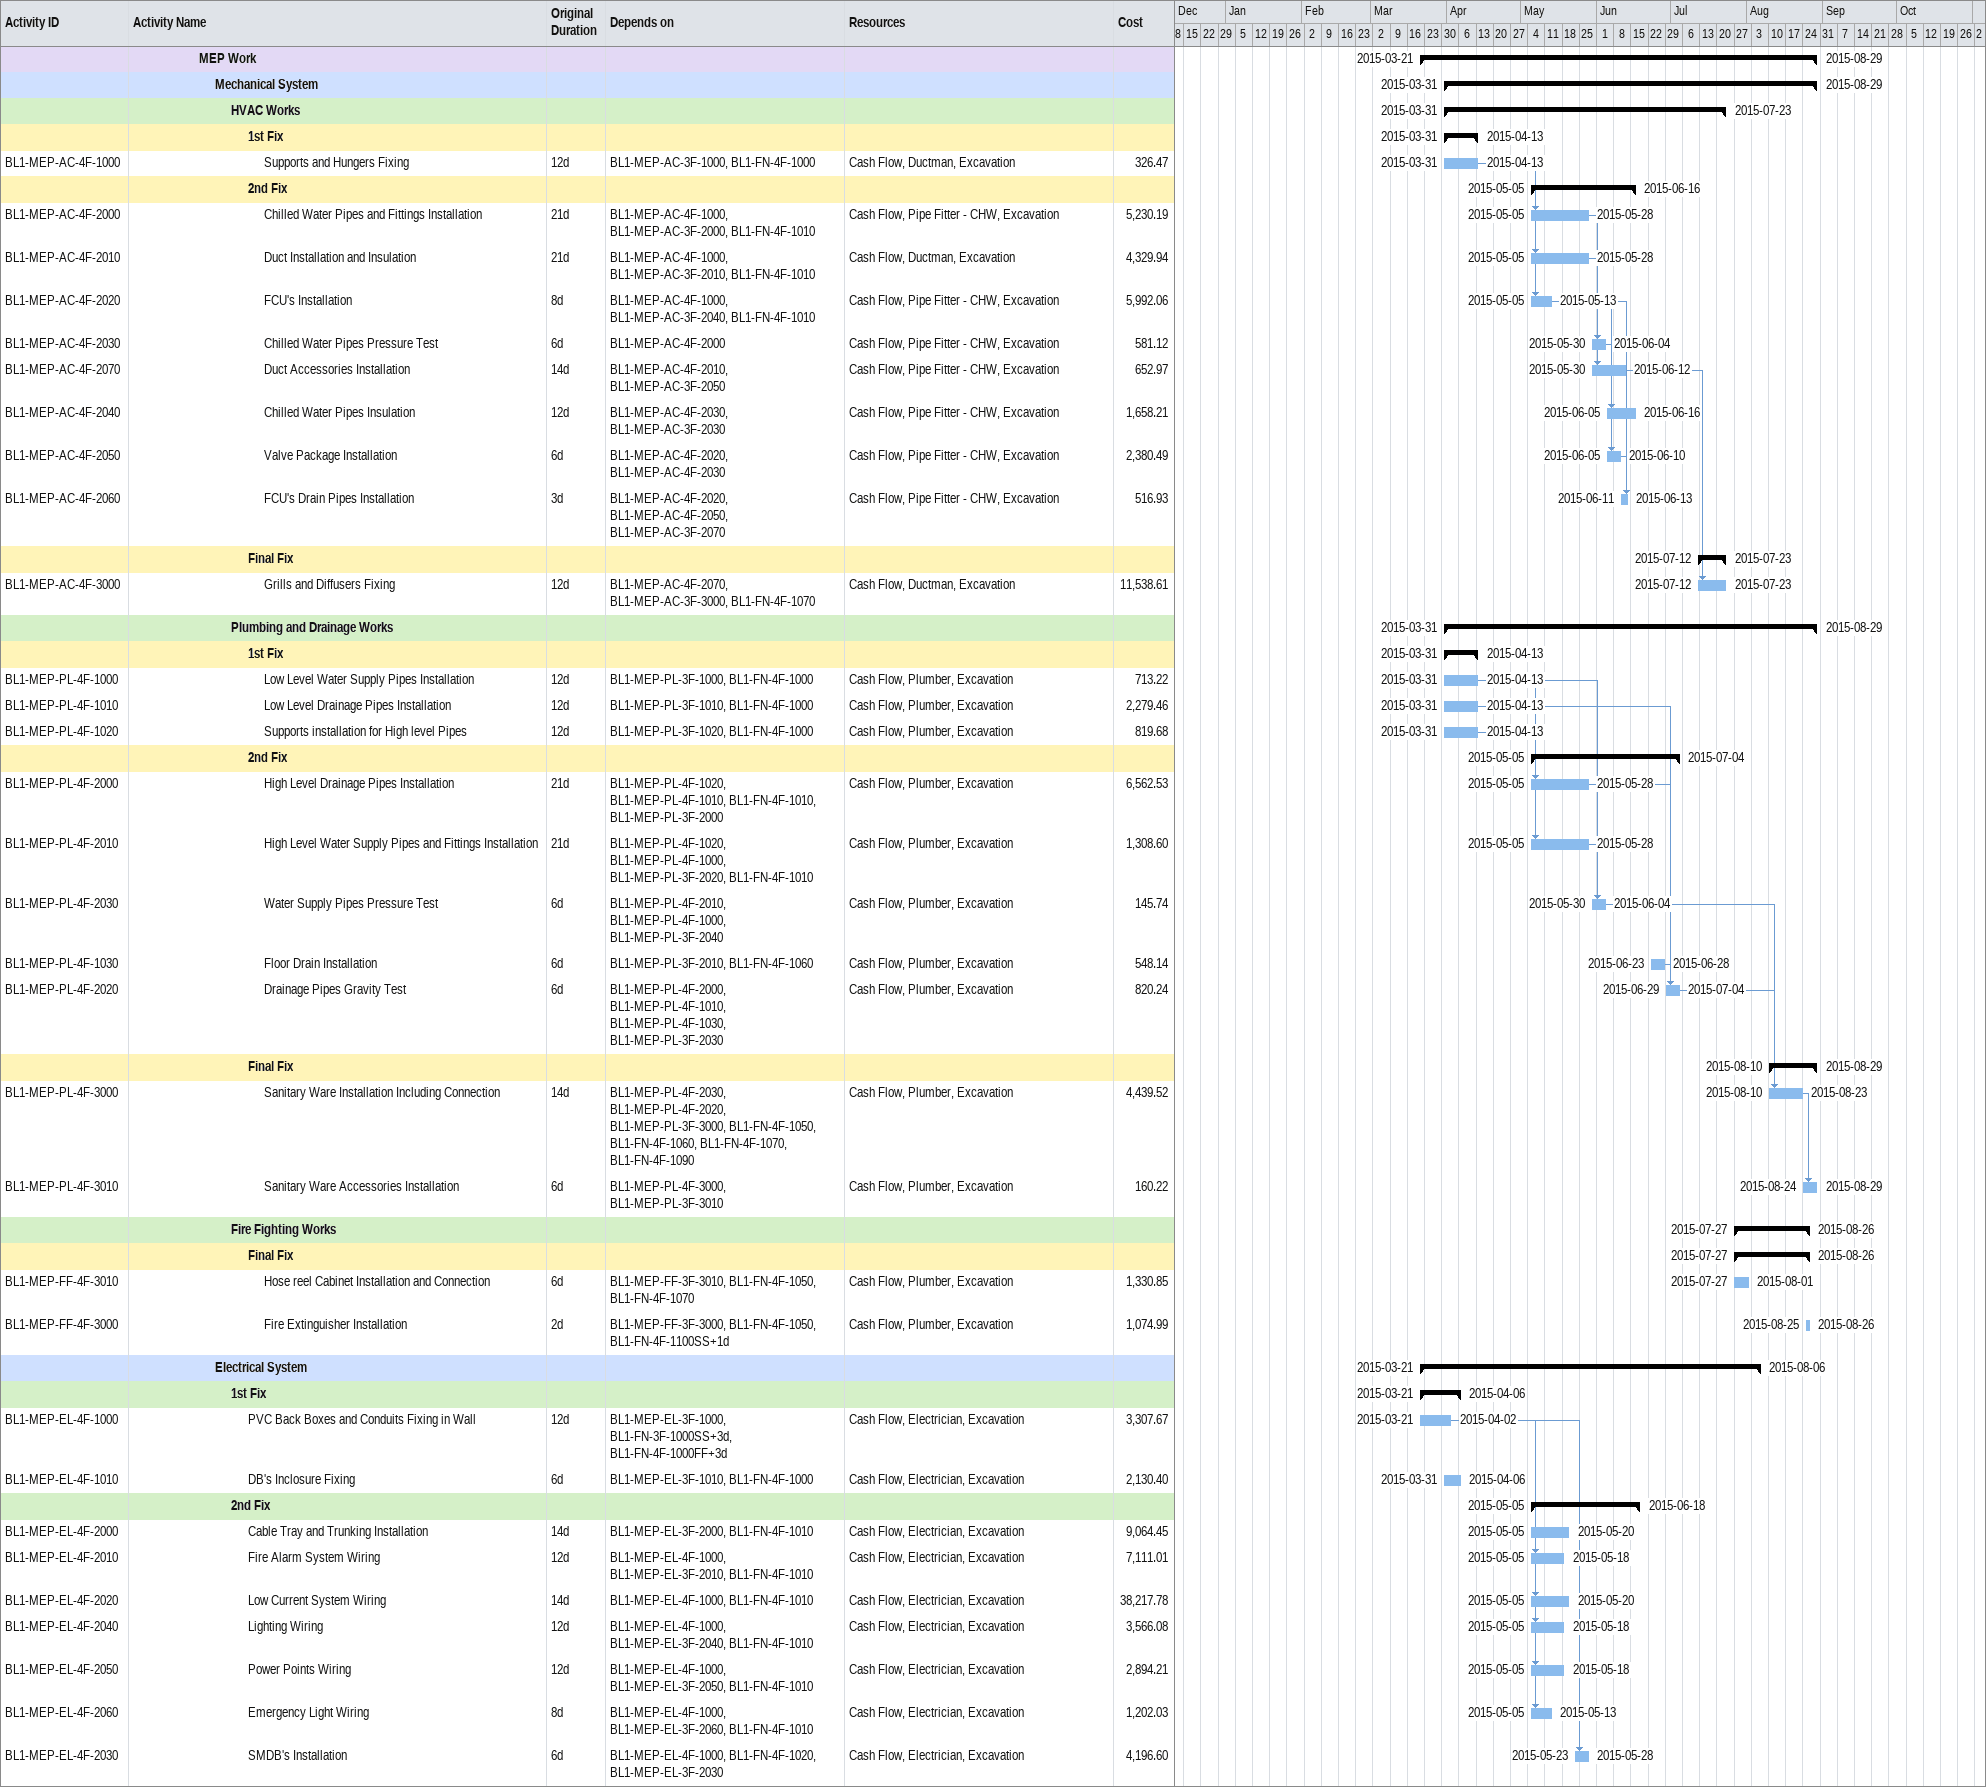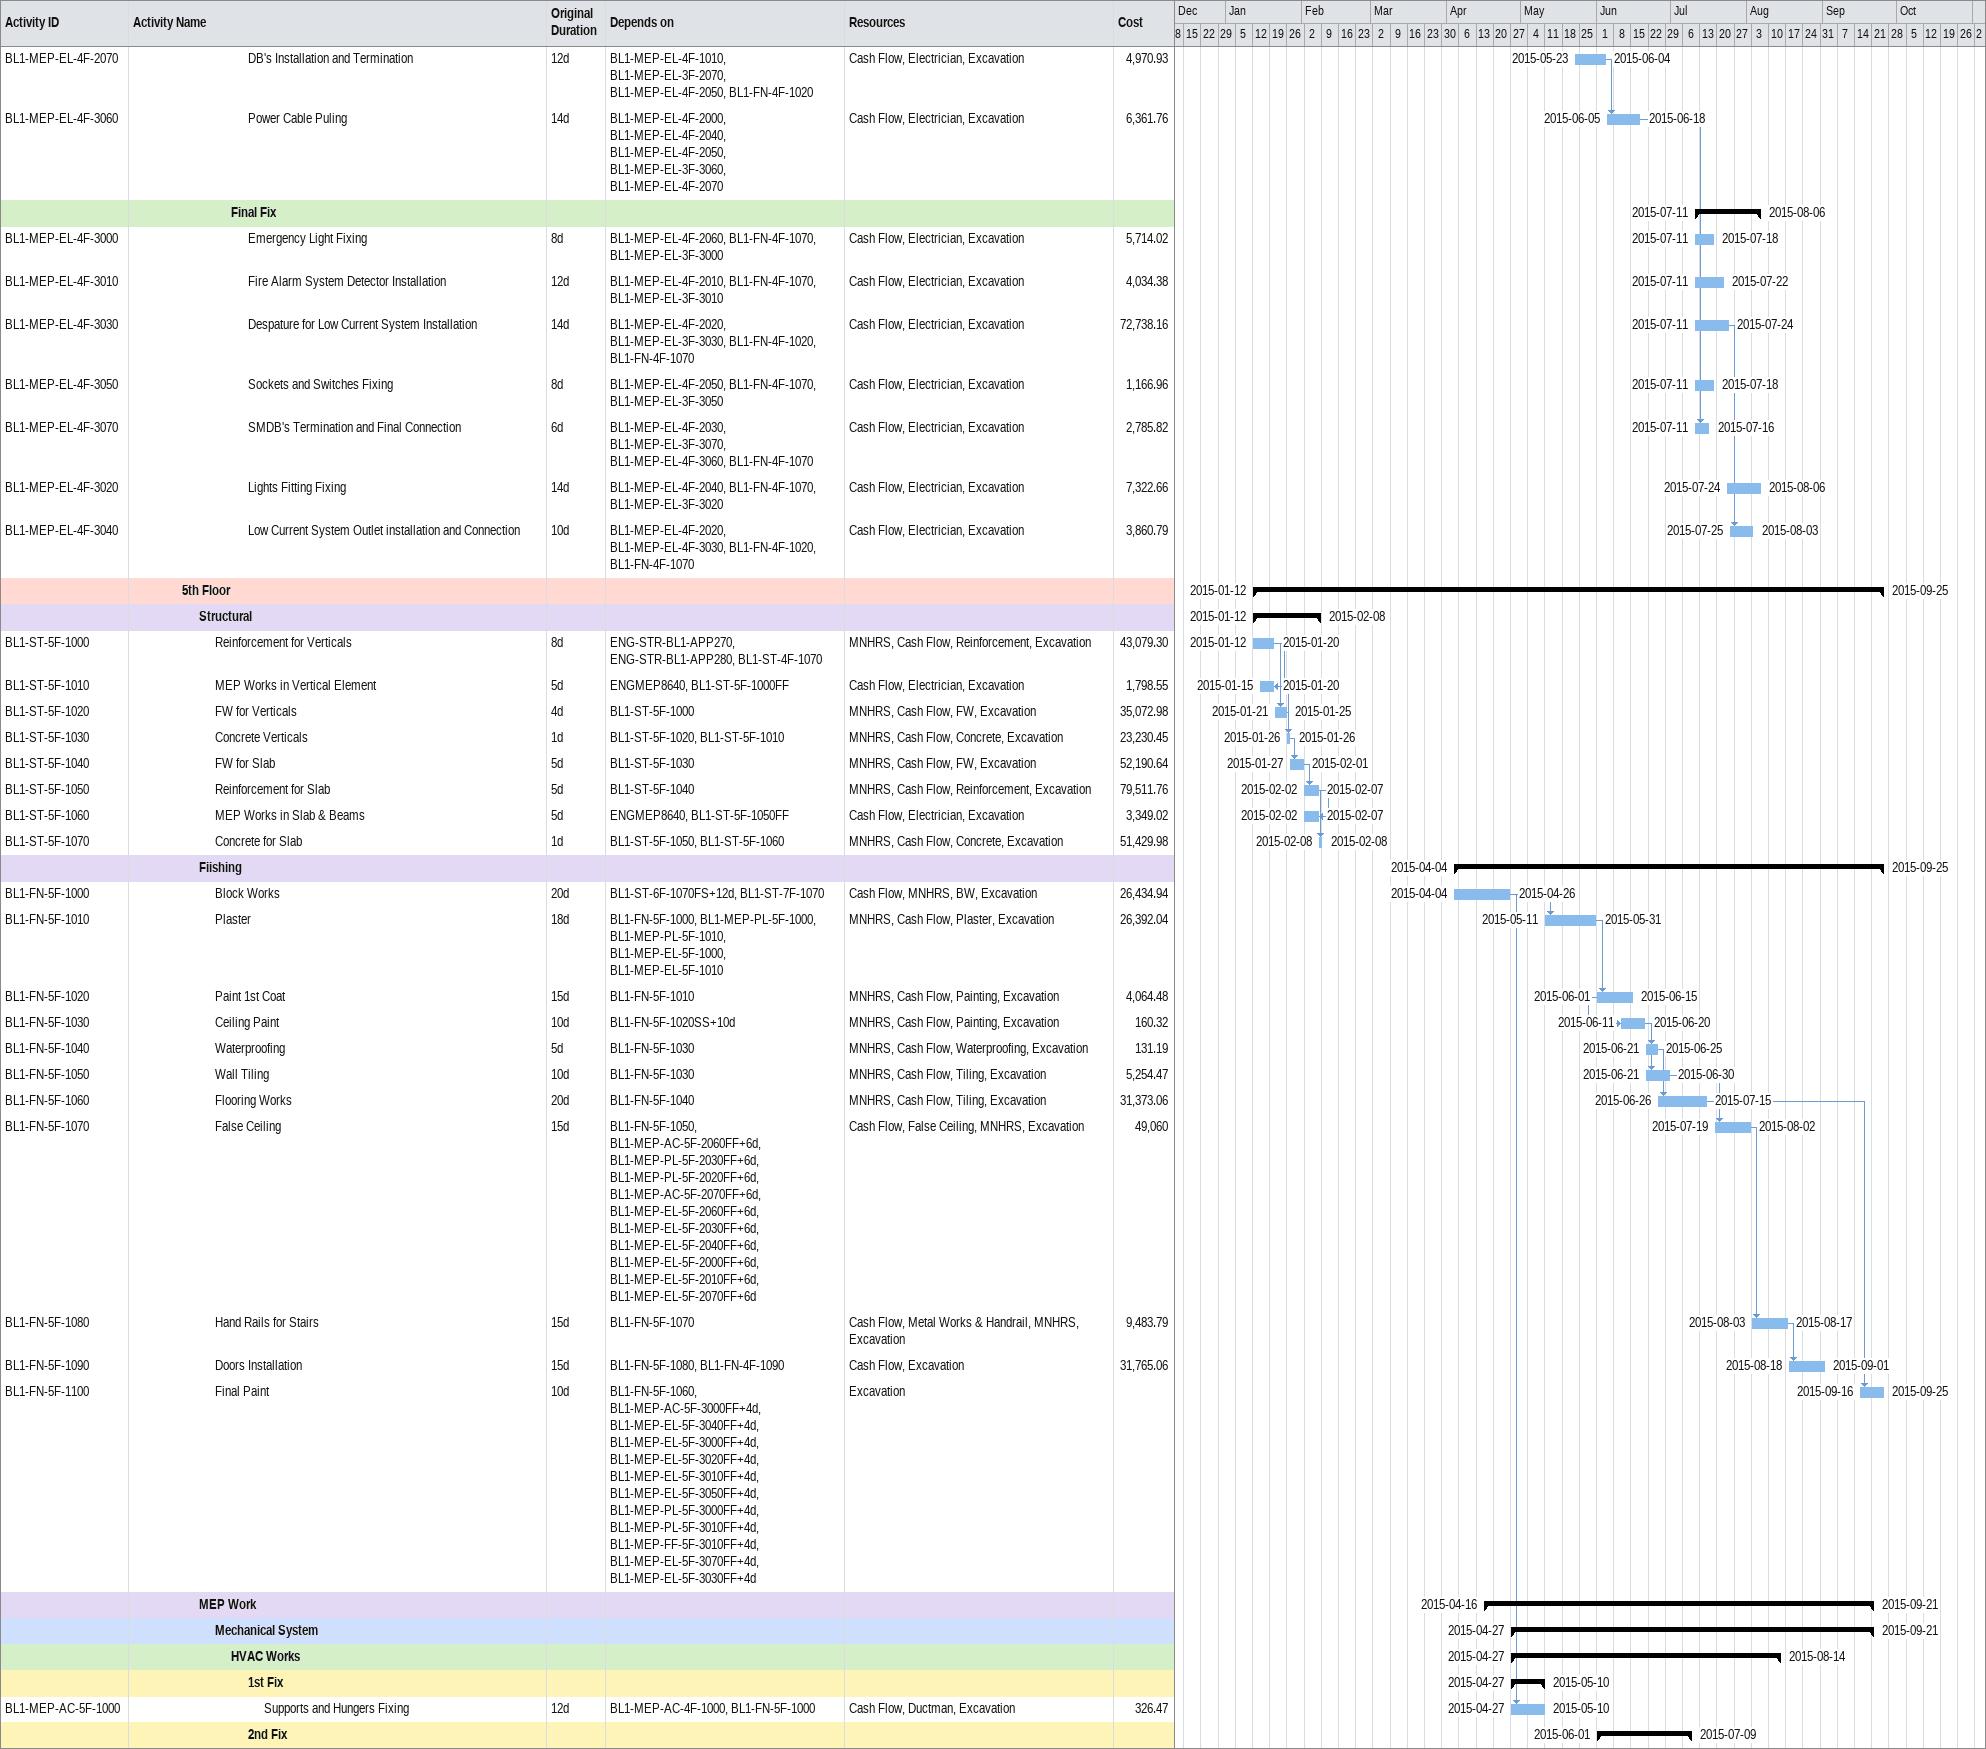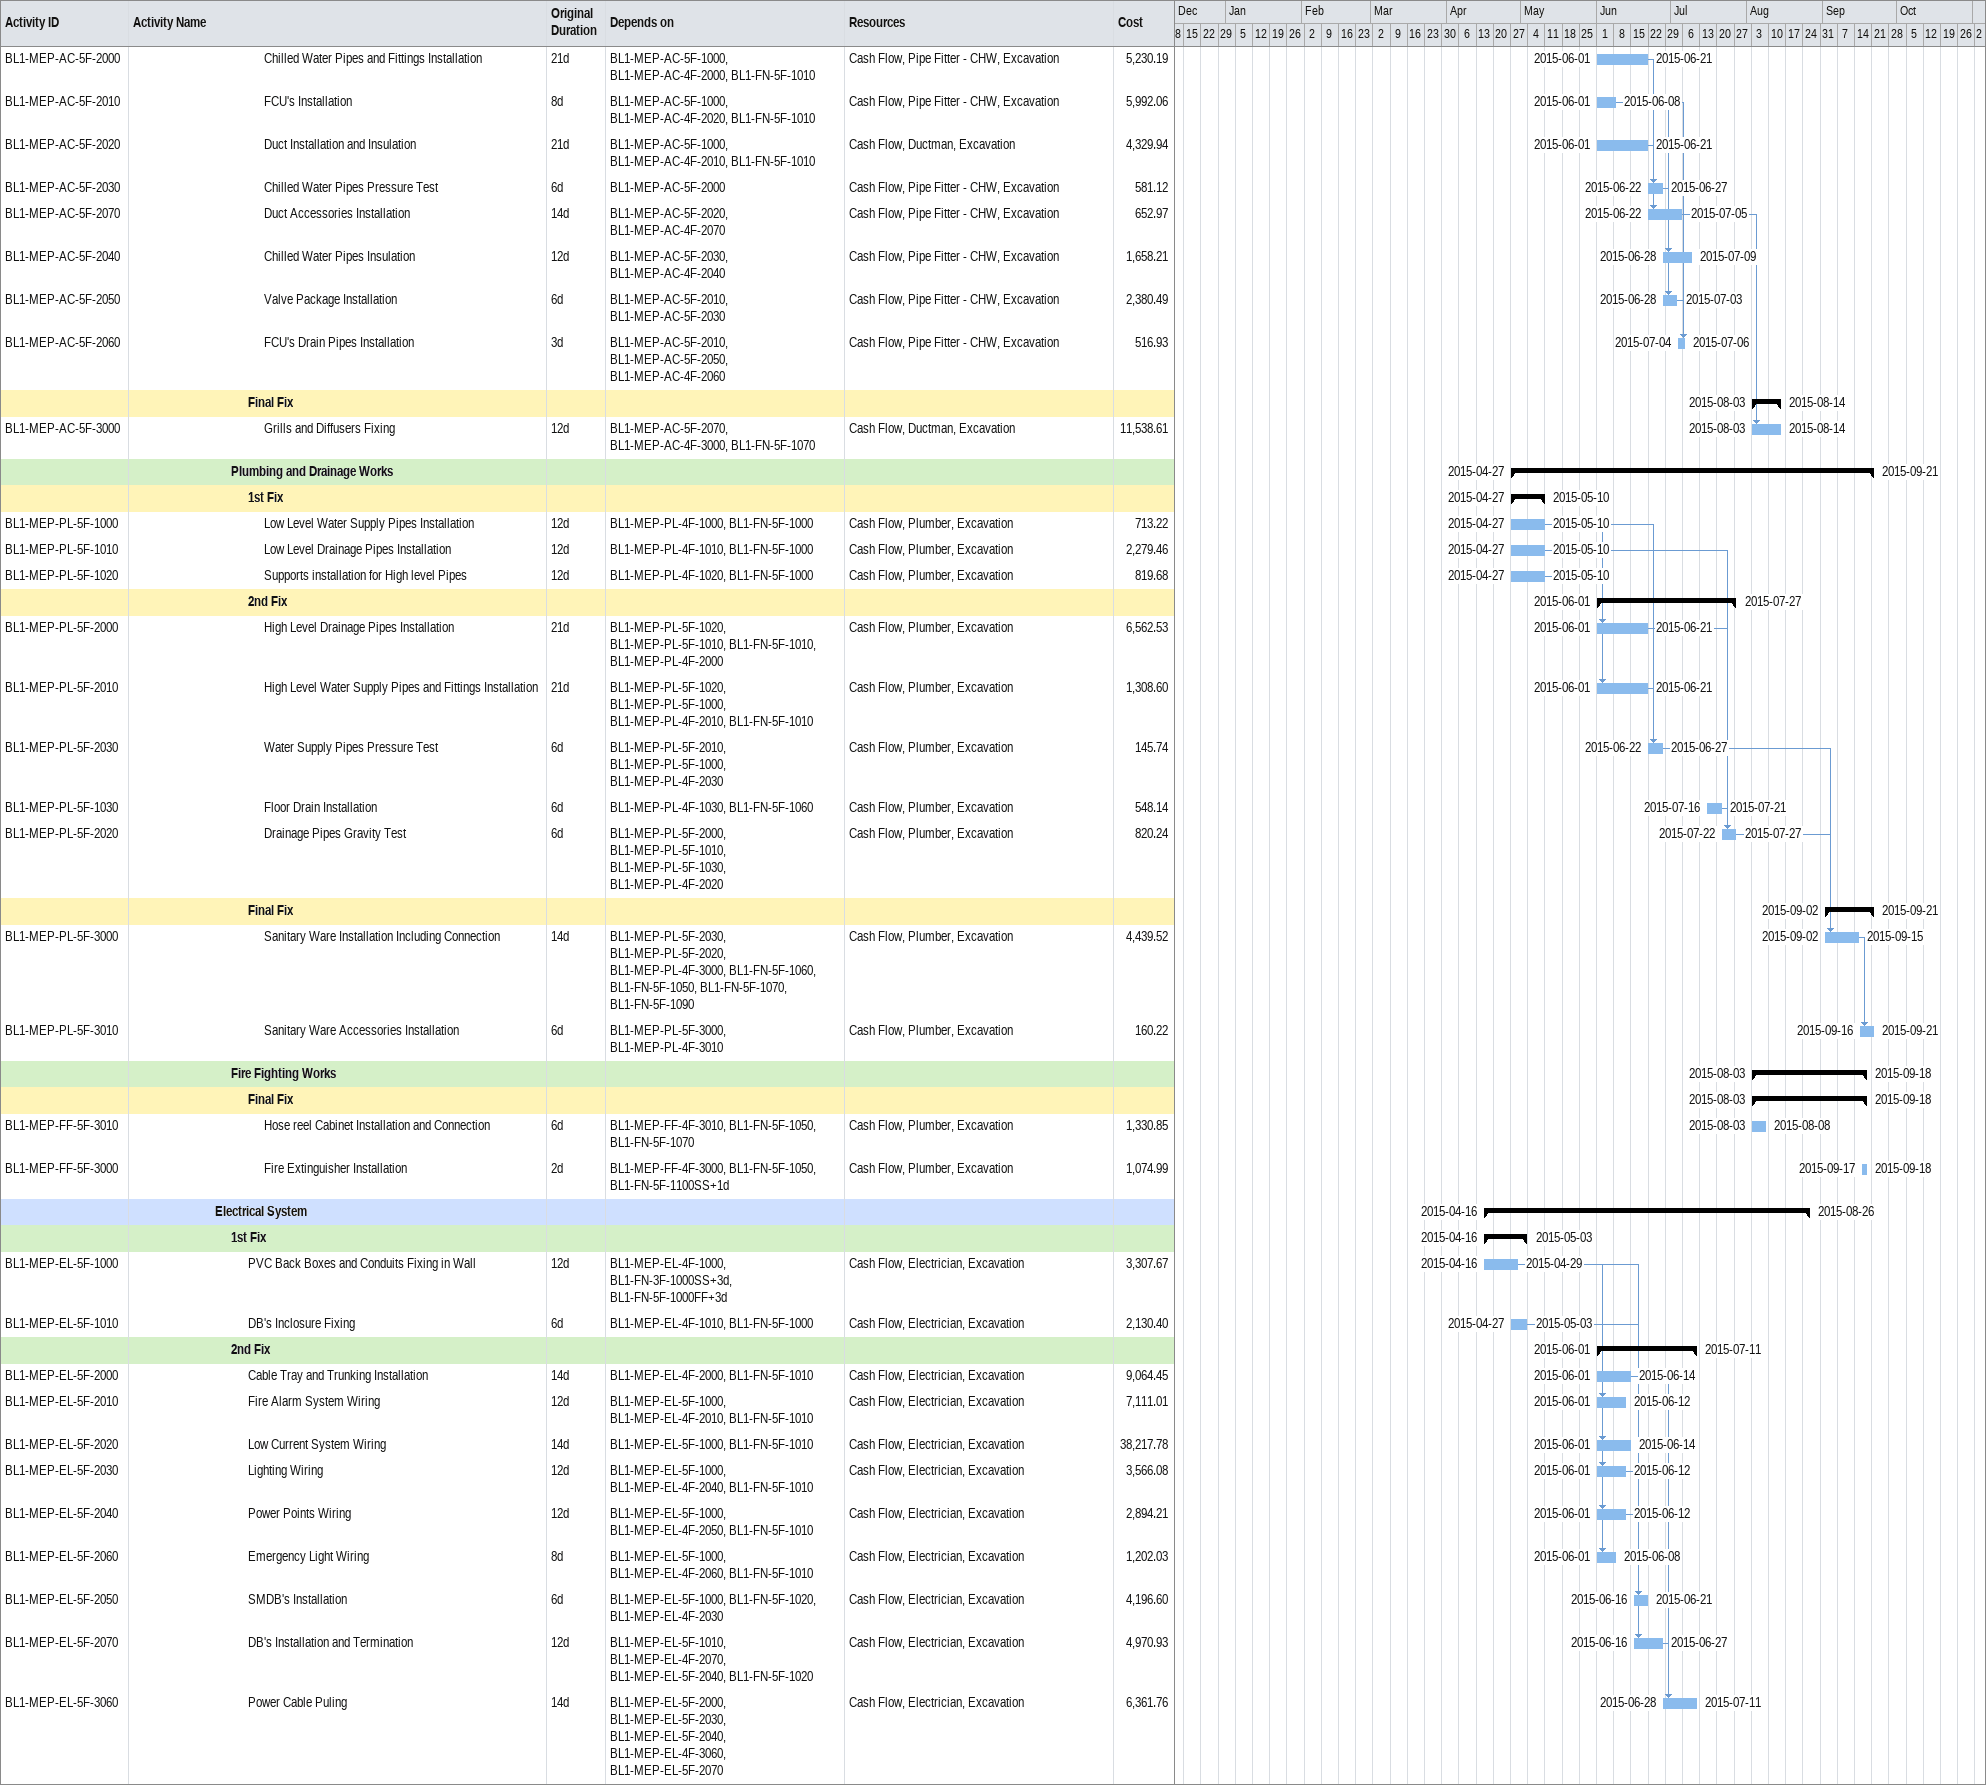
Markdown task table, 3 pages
| ID | Level | Task | Original duration | Start | Finish | Predecessors | Resources | Cost |
|---|---|---|---|---|---|---|---|---|
|  | 5 | **MEP Work** |  | 2015-03-21 | 2015-08-29 |  |  |  |
|  | 6 | **Mechanical System** |  | 2015-03-31 | 2015-08-29 |  |  |  |
|  | 7 | **HVAC Works** |  | 2015-03-31 | 2015-07-23 |  |  |  |
|  | 8 | **1st Fix** |  | 2015-03-31 | 2015-04-13 |  |  |  |
| BL1-MEP-AC-4F-1000 | 9 | Supports and Hungers Fixing | 12d | 2015-03-31 | 2015-04-13 | BL1-MEP-AC-3F-1000, BL1-FN-4F-1000 | Cash Flow, Ductman, Excavation | 326.47 |
|  | 8 | **2nd Fix** |  | 2015-05-05 | 2015-06-16 |  |  |  |
| BL1-MEP-AC-4F-2000 | 9 | Chilled Water Pipes and Fittings Installation | 21d | 2015-05-05 | 2015-05-28 | BL1-MEP-AC-4F-1000, BL1-MEP-AC-3F-2000, BL1-FN-4F-1010 | Cash Flow, Pipe Fitter - CHW, Excavation | 5230.19 |
| BL1-MEP-AC-4F-2010 | 9 | Duct Installation and Insulation | 21d | 2015-05-05 | 2015-05-28 | BL1-MEP-AC-4F-1000, BL1-MEP-AC-3F-2010, BL1-FN-4F-1010 | Cash Flow, Ductman, Excavation | 4329.94 |
| BL1-MEP-AC-4F-2020 | 9 | FCU's Installation | 8d | 2015-05-05 | 2015-05-13 | BL1-MEP-AC-4F-1000, BL1-MEP-AC-3F-2040, BL1-FN-4F-1010 | Cash Flow, Pipe Fitter - CHW, Excavation | 5992.06 |
| BL1-MEP-AC-4F-2030 | 9 | Chilled Water Pipes Pressure Test | 6d | 2015-05-30 | 2015-06-04 | BL1-MEP-AC-4F-2000 | Cash Flow, Pipe Fitter - CHW, Excavation | 581.12 |
| BL1-MEP-AC-4F-2070 | 9 | Duct Accessories Installation | 14d | 2015-05-30 | 2015-06-12 | BL1-MEP-AC-4F-2010, BL1-MEP-AC-3F-2050 | Cash Flow, Pipe Fitter - CHW, Excavation | 652.97 |
| BL1-MEP-AC-4F-2040 | 9 | Chilled Water Pipes Insulation | 12d | 2015-06-05 | 2015-06-16 | BL1-MEP-AC-4F-2030, BL1-MEP-AC-3F-2030 | Cash Flow, Pipe Fitter - CHW, Excavation | 1658.21 |
| BL1-MEP-AC-4F-2050 | 9 | Valve Package Installation | 6d | 2015-06-05 | 2015-06-10 | BL1-MEP-AC-4F-2020, BL1-MEP-AC-4F-2030 | Cash Flow, Pipe Fitter - CHW, Excavation | 2380.49 |
| BL1-MEP-AC-4F-2060 | 9 | FCU's Drain Pipes Installation | 3d | 2015-06-11 | 2015-06-13 | BL1-MEP-AC-4F-2020, BL1-MEP-AC-4F-2050, BL1-MEP-AC-3F-2070 | Cash Flow, Pipe Fitter - CHW, Excavation | 516.93 |
|  | 8 | **Final Fix** |  | 2015-07-12 | 2015-07-23 |  |  |  |
| BL1-MEP-AC-4F-3000 | 9 | Grills and Diffusers Fixing | 12d | 2015-07-12 | 2015-07-23 | BL1-MEP-AC-4F-2070, BL1-MEP-AC-3F-3000, BL1-FN-4F-1070 | Cash Flow, Ductman, Excavation | 11538.61 |
|  | 7 | **Plumbing and Drainage Works** |  | 2015-03-31 | 2015-08-29 |  |  |  |
|  | 8 | **1st Fix** |  | 2015-03-31 | 2015-04-13 |  |  |  |
| BL1-MEP-PL-4F-1000 | 9 | Low Level Water Supply Pipes Installation | 12d | 2015-03-31 | 2015-04-13 | BL1-MEP-PL-3F-1000, BL1-FN-4F-1000 | Cash Flow, Plumber, Excavation | 713.22 |
| BL1-MEP-PL-4F-1010 | 9 | Low Level Drainage Pipes Installation | 12d | 2015-03-31 | 2015-04-13 | BL1-MEP-PL-3F-1010, BL1-FN-4F-1000 | Cash Flow, Plumber, Excavation | 2279.46 |
| BL1-MEP-PL-4F-1020 | 9 | Supports installation for High level Pipes | 12d | 2015-03-31 | 2015-04-13 | BL1-MEP-PL-3F-1020, BL1-FN-4F-1000 | Cash Flow, Plumber, Excavation | 819.68 |
|  | 8 | **2nd Fix** |  | 2015-05-05 | 2015-07-04 |  |  |  |
| BL1-MEP-PL-4F-2000 | 9 | High Level Drainage Pipes Installation | 21d | 2015-05-05 | 2015-05-28 | BL1-MEP-PL-4F-1020, BL1-MEP-PL-4F-1010, BL1-FN-4F-1010, BL1-MEP-PL-3F-2000 | Cash Flow, Plumber, Excavation | 6562.53 |
| BL1-MEP-PL-4F-2010 | 9 | High Level Water Supply Pipes and Fittings Installation | 21d | 2015-05-05 | 2015-05-28 | BL1-MEP-PL-4F-1020, BL1-MEP-PL-4F-1000, BL1-MEP-PL-3F-2020, BL1-FN-4F-1010 | Cash Flow, Plumber, Excavation | 1308.60 |
| BL1-MEP-PL-4F-2030 | 9 | Water Supply Pipes Pressure Test | 6d | 2015-05-30 | 2015-06-04 | BL1-MEP-PL-4F-2010, BL1-MEP-PL-4F-1000, BL1-MEP-PL-3F-2040 | Cash Flow, Plumber, Excavation | 145.74 |
| BL1-MEP-PL-4F-1030 | 9 | Floor Drain Installation | 6d | 2015-06-23 | 2015-06-28 | BL1-MEP-PL-3F-2010, BL1-FN-4F-1060 | Cash Flow, Plumber, Excavation | 548.14 |
| BL1-MEP-PL-4F-2020 | 9 | Drainage Pipes Gravity Test | 6d | 2015-06-29 | 2015-07-04 | BL1-MEP-PL-4F-2000, BL1-MEP-PL-4F-1010, BL1-MEP-PL-4F-1030, BL1-MEP-PL-3F-2030 | Cash Flow, Plumber, Excavation | 820.24 |
|  | 8 | **Final Fix** |  | 2015-08-10 | 2015-08-29 |  |  |  |
| BL1-MEP-PL-4F-3000 | 9 | Sanitary Ware Installation Including Connection | 14d | 2015-08-10 | 2015-08-23 | BL1-MEP-PL-4F-2030, BL1-MEP-PL-4F-2020, BL1-MEP-PL-3F-3000, BL1-FN-4F-1050, BL1-FN-4F-1060, BL1-FN-4F-1070, BL1-FN-4F-1090 | Cash Flow, Plumber, Excavation | 4439.52 |
| BL1-MEP-PL-4F-3010 | 9 | Sanitary Ware Accessories Installation | 6d | 2015-08-24 | 2015-08-29 | BL1-MEP-PL-4F-3000, BL1-MEP-PL-3F-3010 | Cash Flow, Plumber, Excavation | 160.22 |
|  | 7 | **Fire Fighting Works** |  | 2015-07-27 | 2015-08-26 |  |  |  |
|  | 8 | **Final Fix** |  | 2015-07-27 | 2015-08-26 |  |  |  |
| BL1-MEP-FF-4F-3010 | 9 | Hose reel Cabinet Installation and Connection | 6d | 2015-07-27 | 2015-08-01 | BL1-MEP-FF-3F-3010, BL1-FN-4F-1050, BL1-FN-4F-1070 | Cash Flow, Plumber, Excavation | 1330.85 |
| BL1-MEP-FF-4F-3000 | 9 | Fire Extinguisher Installation | 2d | 2015-08-25 | 2015-08-26 | BL1-MEP-FF-3F-3000, BL1-FN-4F-1050, BL1-FN-4F-1100SS+1d | Cash Flow, Plumber, Excavation | 1074.99 |
|  | 6 | **Electrical System** |  | 2015-03-21 | 2015-08-06 |  |  |  |
|  | 7 | **1st Fix** |  | 2015-03-21 | 2015-04-06 |  |  |  |
| BL1-MEP-EL-4F-1000 | 8 | PVC Back Boxes and Conduits Fixing in Wall | 12d | 2015-03-21 | 2015-04-02 | BL1-MEP-EL-3F-1000, BL1-FN-3F-1000SS+3d, BL1-FN-4F-1000FF+3d | Cash Flow, Electrician, Excavation | 3307.67 |
| BL1-MEP-EL-4F-1010 | 8 | DB's Inclosure Fixing | 6d | 2015-03-31 | 2015-04-06 | BL1-MEP-EL-3F-1010, BL1-FN-4F-1000 | Cash Flow, Electrician, Excavation | 2130.40 |
|  | 7 | **2nd Fix** |  | 2015-05-05 | 2015-06-18 |  |  |  |
| BL1-MEP-EL-4F-2000 | 8 | Cable Tray and Trunking Installation | 14d | 2015-05-05 | 2015-05-20 | BL1-MEP-EL-3F-2000, BL1-FN-4F-1010 | Cash Flow, Electrician, Excavation | 9064.45 |
| BL1-MEP-EL-4F-2010 | 8 | Fire Alarm System Wiring | 12d | 2015-05-05 | 2015-05-18 | BL1-MEP-EL-4F-1000, BL1-MEP-EL-3F-2010, BL1-FN-4F-1010 | Cash Flow, Electrician, Excavation | 7111.01 |
| BL1-MEP-EL-4F-2020 | 8 | Low Current System Wiring | 14d | 2015-05-05 | 2015-05-20 | BL1-MEP-EL-4F-1000, BL1-FN-4F-1010 | Cash Flow, Electrician, Excavation | 38217.78 |
| BL1-MEP-EL-4F-2040 | 8 | Lighting Wiring | 12d | 2015-05-05 | 2015-05-18 | BL1-MEP-EL-4F-1000, BL1-MEP-EL-3F-2040, BL1-FN-4F-1010 | Cash Flow, Electrician, Excavation | 3566.08 |
| BL1-MEP-EL-4F-2050 | 8 | Power Points Wiring | 12d | 2015-05-05 | 2015-05-18 | BL1-MEP-EL-4F-1000, BL1-MEP-EL-3F-2050, BL1-FN-4F-1010 | Cash Flow, Electrician, Excavation | 2894.21 |
| BL1-MEP-EL-4F-2060 | 8 | Emergency Light Wiring | 8d | 2015-05-05 | 2015-05-13 | BL1-MEP-EL-4F-1000, BL1-MEP-EL-3F-2060, BL1-FN-4F-1010 | Cash Flow, Electrician, Excavation | 1202.03 |
| BL1-MEP-EL-4F-2030 | 8 | SMDB's Installation | 6d | 2015-05-23 | 2015-05-28 | BL1-MEP-EL-4F-1000, BL1-FN-4F-1020, BL1-MEP-EL-3F-2030 | Cash Flow, Electrician, Excavation | 4196.60 |
| BL1-MEP-EL-4F-2070 | 8 | DB's Installation and Termination | 12d | 2015-05-23 | 2015-06-04 | BL1-MEP-EL-4F-1010, BL1-MEP-EL-3F-2070, BL1-MEP-EL-4F-2050, BL1-FN-4F-1020 | Cash Flow, Electrician, Excavation | 4970.93 |
| BL1-MEP-EL-4F-3060 | 8 | Power Cable Puling | 14d | 2015-06-05 | 2015-06-18 | BL1-MEP-EL-4F-2000, BL1-MEP-EL-4F-2040, BL1-MEP-EL-4F-2050, BL1-MEP-EL-3F-3060, BL1-MEP-EL-4F-2070 | Cash Flow, Electrician, Excavation | 6361.76 |
|  | 7 | **Final Fix** |  | 2015-07-11 | 2015-08-06 |  |  |  |
| BL1-MEP-EL-4F-3000 | 8 | Emergency Light Fixing | 8d | 2015-07-11 | 2015-07-18 | BL1-MEP-EL-4F-2060, BL1-FN-4F-1070, BL1-MEP-EL-3F-3000 | Cash Flow, Electrician, Excavation | 5714.02 |
| BL1-MEP-EL-4F-3010 | 8 | Fire Alarm System Detector Installation | 12d | 2015-07-11 | 2015-07-22 | BL1-MEP-EL-4F-2010, BL1-FN-4F-1070, BL1-MEP-EL-3F-3010 | Cash Flow, Electrician, Excavation | 4034.38 |
| BL1-MEP-EL-4F-3030 | 8 | Despature for Low Current System Installation | 14d | 2015-07-11 | 2015-07-24 | BL1-MEP-EL-4F-2020, BL1-MEP-EL-3F-3030, BL1-FN-4F-1020, BL1-FN-4F-1070 | Cash Flow, Electrician, Excavation | 72738.16 |
| BL1-MEP-EL-4F-3050 | 8 | Sockets and Switches Fixing | 8d | 2015-07-11 | 2015-07-18 | BL1-MEP-EL-4F-2050, BL1-FN-4F-1070, BL1-MEP-EL-3F-3050 | Cash Flow, Electrician, Excavation | 1166.96 |
| BL1-MEP-EL-4F-3070 | 8 | SMDB's Termination and Final Connection | 6d | 2015-07-11 | 2015-07-16 | BL1-MEP-EL-4F-2030, BL1-MEP-EL-3F-3070, BL1-MEP-EL-4F-3060, BL1-FN-4F-1070 | Cash Flow, Electrician, Excavation | 2785.82 |
| BL1-MEP-EL-4F-3020 | 8 | Lights Fitting Fixing | 14d | 2015-07-24 | 2015-08-06 | BL1-MEP-EL-4F-2040, BL1-FN-4F-1070, BL1-MEP-EL-3F-3020 | Cash Flow, Electrician, Excavation | 7322.66 |
| BL1-MEP-EL-4F-3040 | 8 | Low Current System Outlet installation and Connection | 10d | 2015-07-25 | 2015-08-03 | BL1-MEP-EL-4F-2020, BL1-MEP-EL-4F-3030, BL1-FN-4F-1020, BL1-FN-4F-1070 | Cash Flow, Electrician, Excavation | 3860.79 |
|  | 4 | **5th Floor** |  | 2015-01-12 | 2015-09-25 |  |  |  |
|  | 5 | **Structural** |  | 2015-01-12 | 2015-02-08 |  |  |  |
| BL1-ST-5F-1000 | 6 | Reinforcement for Verticals | 8d | 2015-01-12 | 2015-01-20 | ENG-STR-BL1-APP270, ENG-STR-BL1-APP280, BL1-ST-4F-1070 | MNHRS, Cash Flow, Reinforcement, Excavation | 43079.30 |
| BL1-ST-5F-1010 | 6 | MEP Works in Vertical Element | 5d | 2015-01-15 | 2015-01-20 | ENGMEP8640, BL1-ST-5F-1000FF | Cash Flow, Electrician, Excavation | 1798.55 |
| BL1-ST-5F-1020 | 6 | FW for Verticals | 4d | 2015-01-21 | 2015-01-25 | BL1-ST-5F-1000 | MNHRS, Cash Flow, FW, Excavation | 35072.98 |
| BL1-ST-5F-1030 | 6 | Concrete Verticals | 1d | 2015-01-26 | 2015-01-26 | BL1-ST-5F-1020, BL1-ST-5F-1010 | MNHRS, Cash Flow, Concrete, Excavation | 23230.45 |
| BL1-ST-5F-1040 | 6 | FW for Slab | 5d | 2015-01-27 | 2015-02-01 | BL1-ST-5F-1030 | MNHRS, Cash Flow, FW, Excavation | 52190.64 |
| BL1-ST-5F-1050 | 6 | Reinforcement for Slab | 5d | 2015-02-02 | 2015-02-07 | BL1-ST-5F-1040 | MNHRS, Cash Flow, Reinforcement, Excavation | 79511.76 |
| BL1-ST-5F-1060 | 6 | MEP Works in Slab & Beams | 5d | 2015-02-02 | 2015-02-07 | ENGMEP8640, BL1-ST-5F-1050FF | Cash Flow, Electrician, Excavation | 3349.02 |
| BL1-ST-5F-1070 | 6 | Concrete for Slab | 1d | 2015-02-08 | 2015-02-08 | BL1-ST-5F-1050, BL1-ST-5F-1060 | MNHRS, Cash Flow, Concrete, Excavation | 51429.98 |
|  | 5 | **Fiishing** |  | 2015-04-04 | 2015-09-25 |  |  |  |
| BL1-FN-5F-1000 | 6 | Block Works | 20d | 2015-04-04 | 2015-04-26 | BL1-ST-6F-1070FS+12d, BL1-ST-7F-1070 | Cash Flow, MNHRS, BW, Excavation | 26434.94 |
| BL1-FN-5F-1010 | 6 | Plaster | 18d | 2015-05-11 | 2015-05-31 | BL1-FN-5F-1000, BL1-MEP-PL-5F-1000, BL1-MEP-PL-5F-1010, BL1-MEP-EL-5F-1000, BL1-MEP-EL-5F-1010 | MNHRS, Cash Flow, Plaster, Excavation | 26392.04 |
| BL1-FN-5F-1020 | 6 | Paint 1st Coat | 15d | 2015-06-01 | 2015-06-15 | BL1-FN-5F-1010 | MNHRS, Cash Flow, Painting, Excavation | 4064.48 |
| BL1-FN-5F-1030 | 6 | Ceiling Paint | 10d | 2015-06-11 | 2015-06-20 | BL1-FN-5F-1020SS+10d | MNHRS, Cash Flow, Painting, Excavation | 160.32 |
| BL1-FN-5F-1040 | 6 | Waterproofing | 5d | 2015-06-21 | 2015-06-25 | BL1-FN-5F-1030 | MNHRS, Cash Flow, Waterproofing, Excavation | 131.19 |
| BL1-FN-5F-1050 | 6 | Wall Tiling | 10d | 2015-06-21 | 2015-06-30 | BL1-FN-5F-1030 | MNHRS, Cash Flow, Tiling, Excavation | 5254.47 |
| BL1-FN-5F-1060 | 6 | Flooring Works | 20d | 2015-06-26 | 2015-07-15 | BL1-FN-5F-1040 | MNHRS, Cash Flow, Tiling, Excavation | 31373.06 |
| BL1-FN-5F-1070 | 6 | False Ceiling | 15d | 2015-07-19 | 2015-08-02 | BL1-FN-5F-1050, BL1-MEP-AC-5F-2060FF+6d, BL1-MEP-PL-5F-2030FF+6d, BL1-MEP-PL-5F-2020FF+6d, BL1-MEP-AC-5F-2070FF+6d, BL1-MEP-EL-5F-2060FF+6d, BL1-MEP-EL-5F-2030FF+6d, BL1-MEP-EL-5F-2040FF+6d, BL1-MEP-EL-5F-2000FF+6d, BL1-MEP-EL-5F-2010FF+6d, BL1-MEP-EL-5F-2070FF+6d | Cash Flow, False Ceiling, MNHRS, Excavation | 49060 |
| BL1-FN-5F-1080 | 6 | Hand Rails for Stairs | 15d | 2015-08-03 | 2015-08-17 | BL1-FN-5F-1070 | Cash Flow, Metal Works & Handrail, MNHRS, Excavation | 9483.79 |
| BL1-FN-5F-1090 | 6 | Doors Installation | 15d | 2015-08-18 | 2015-09-01 | BL1-FN-5F-1080, BL1-FN-4F-1090 | Cash Flow, Excavation | 31765.06 |
| BL1-FN-5F-1100 | 6 | Final Paint | 10d | 2015-09-16 | 2015-09-25 | BL1-FN-5F-1060, BL1-MEP-AC-5F-3000FF+4d, BL1-MEP-EL-5F-3040FF+4d, BL1-MEP-EL-5F-3000FF+4d, BL1-MEP-EL-5F-3020FF+4d, BL1-MEP-EL-5F-3010FF+4d, BL1-MEP-EL-5F-3050FF+4d, BL1-MEP-PL-5F-3000FF+4d, BL1-MEP-PL-5F-3010FF+4d, BL1-MEP-FF-5F-3010FF+4d, BL1-MEP-EL-5F-3070FF+4d, BL1-MEP-EL-5F-3030FF+4d | Excavation |  |
|  | 5 | **MEP Work** |  | 2015-04-16 | 2015-09-21 |  |  |  |
|  | 6 | **Mechanical System** |  | 2015-04-27 | 2015-09-21 |  |  |  |
|  | 7 | **HVAC Works** |  | 2015-04-27 | 2015-08-14 |  |  |  |
|  | 8 | **1st Fix** |  | 2015-04-27 | 2015-05-10 |  |  |  |
| BL1-MEP-AC-5F-1000 | 9 | Supports and Hungers Fixing | 12d | 2015-04-27 | 2015-05-10 | BL1-MEP-AC-4F-1000, BL1-FN-5F-1000 | Cash Flow, Ductman, Excavation | 326.47 |
|  | 8 | **2nd Fix** |  | 2015-06-01 | 2015-07-09 |  |  |  |
| BL1-MEP-AC-5F-2000 | 9 | Chilled Water Pipes and Fittings Installation | 21d | 2015-06-01 | 2015-06-21 | BL1-MEP-AC-5F-1000, BL1-MEP-AC-4F-2000, BL1-FN-5F-1010 | Cash Flow, Pipe Fitter - CHW, Excavation | 5230.19 |
| BL1-MEP-AC-5F-2010 | 9 | FCU's Installation | 8d | 2015-06-01 | 2015-06-08 | BL1-MEP-AC-5F-1000, BL1-MEP-AC-4F-2020, BL1-FN-5F-1010 | Cash Flow, Pipe Fitter - CHW, Excavation | 5992.06 |
| BL1-MEP-AC-5F-2020 | 9 | Duct Installation and Insulation | 21d | 2015-06-01 | 2015-06-21 | BL1-MEP-AC-5F-1000, BL1-MEP-AC-4F-2010, BL1-FN-5F-1010 | Cash Flow, Ductman, Excavation | 4329.94 |
| BL1-MEP-AC-5F-2030 | 9 | Chilled Water Pipes Pressure Test | 6d | 2015-06-22 | 2015-06-27 | BL1-MEP-AC-5F-2000 | Cash Flow, Pipe Fitter - CHW, Excavation | 581.12 |
| BL1-MEP-AC-5F-2070 | 9 | Duct Accessories Installation | 14d | 2015-06-22 | 2015-07-05 | BL1-MEP-AC-5F-2020, BL1-MEP-AC-4F-2070 | Cash Flow, Pipe Fitter - CHW, Excavation | 652.97 |
| BL1-MEP-AC-5F-2040 | 9 | Chilled Water Pipes Insulation | 12d | 2015-06-28 | 2015-07-09 | BL1-MEP-AC-5F-2030, BL1-MEP-AC-4F-2040 | Cash Flow, Pipe Fitter - CHW, Excavation | 1658.21 |
| BL1-MEP-AC-5F-2050 | 9 | Valve Package Installation | 6d | 2015-06-28 | 2015-07-03 | BL1-MEP-AC-5F-2010, BL1-MEP-AC-5F-2030 | Cash Flow, Pipe Fitter - CHW, Excavation | 2380.49 |
| BL1-MEP-AC-5F-2060 | 9 | FCU's Drain Pipes Installation | 3d | 2015-07-04 | 2015-07-06 | BL1-MEP-AC-5F-2010, BL1-MEP-AC-5F-2050, BL1-MEP-AC-4F-2060 | Cash Flow, Pipe Fitter - CHW, Excavation | 516.93 |
|  | 8 | **Final Fix** |  | 2015-08-03 | 2015-08-14 |  |  |  |
| BL1-MEP-AC-5F-3000 | 9 | Grills and Diffusers Fixing | 12d | 2015-08-03 | 2015-08-14 | BL1-MEP-AC-5F-2070, BL1-MEP-AC-4F-3000, BL1-FN-5F-1070 | Cash Flow, Ductman, Excavation | 11538.61 |
|  | 7 | **Plumbing and Drainage Works** |  | 2015-04-27 | 2015-09-21 |  |  |  |
|  | 8 | **1st Fix** |  | 2015-04-27 | 2015-05-10 |  |  |  |
| BL1-MEP-PL-5F-1000 | 9 | Low Level Water Supply Pipes Installation | 12d | 2015-04-27 | 2015-05-10 | BL1-MEP-PL-4F-1000, BL1-FN-5F-1000 | Cash Flow, Plumber, Excavation | 713.22 |
| BL1-MEP-PL-5F-1010 | 9 | Low Level Drainage Pipes Installation | 12d | 2015-04-27 | 2015-05-10 | BL1-MEP-PL-4F-1010, BL1-FN-5F-1000 | Cash Flow, Plumber, Excavation | 2279.46 |
| BL1-MEP-PL-5F-1020 | 9 | Supports installation for High level Pipes | 12d | 2015-04-27 | 2015-05-10 | BL1-MEP-PL-4F-1020, BL1-FN-5F-1000 | Cash Flow, Plumber, Excavation | 819.68 |
|  | 8 | **2nd Fix** |  | 2015-06-01 | 2015-07-27 |  |  |  |
| BL1-MEP-PL-5F-2000 | 9 | High Level Drainage Pipes Installation | 21d | 2015-06-01 | 2015-06-21 | BL1-MEP-PL-5F-1020, BL1-MEP-PL-5F-1010, BL1-FN-5F-1010, BL1-MEP-PL-4F-2000 | Cash Flow, Plumber, Excavation | 6562.53 |
| BL1-MEP-PL-5F-2010 | 9 | High Level Water Supply Pipes and Fittings Installation | 21d | 2015-06-01 | 2015-06-21 | BL1-MEP-PL-5F-1020, BL1-MEP-PL-5F-1000, BL1-MEP-PL-4F-2010, BL1-FN-5F-1010 | Cash Flow, Plumber, Excavation | 1308.60 |
| BL1-MEP-PL-5F-2030 | 9 | Water Supply Pipes Pressure Test | 6d | 2015-06-22 | 2015-06-27 | BL1-MEP-PL-5F-2010, BL1-MEP-PL-5F-1000, BL1-MEP-PL-4F-2030 | Cash Flow, Plumber, Excavation | 145.74 |
| BL1-MEP-PL-5F-1030 | 9 | Floor Drain Installation | 6d | 2015-07-16 | 2015-07-21 | BL1-MEP-PL-4F-1030, BL1-FN-5F-1060 | Cash Flow, Plumber, Excavation | 548.14 |
| BL1-MEP-PL-5F-2020 | 9 | Drainage Pipes Gravity Test | 6d | 2015-07-22 | 2015-07-27 | BL1-MEP-PL-5F-2000, BL1-MEP-PL-5F-1010, BL1-MEP-PL-5F-1030, BL1-MEP-PL-4F-2020 | Cash Flow, Plumber, Excavation | 820.24 |
|  | 8 | **Final Fix** |  | 2015-09-02 | 2015-09-21 |  |  |  |
| BL1-MEP-PL-5F-3000 | 9 | Sanitary Ware Installation Including Connection | 14d | 2015-09-02 | 2015-09-15 | BL1-MEP-PL-5F-2030, BL1-MEP-PL-5F-2020, BL1-MEP-PL-4F-3000, BL1-FN-5F-1060, BL1-FN-5F-1050, BL1-FN-5F-1070, BL1-FN-5F-1090 | Cash Flow, Plumber, Excavation | 4439.52 |
| BL1-MEP-PL-5F-3010 | 9 | Sanitary Ware Accessories Installation | 6d | 2015-09-16 | 2015-09-21 | BL1-MEP-PL-5F-3000, BL1-MEP-PL-4F-3010 | Cash Flow, Plumber, Excavation | 160.22 |
|  | 7 | **Fire Fighting Works** |  | 2015-08-03 | 2015-09-18 |  |  |  |
|  | 8 | **Final Fix** |  | 2015-08-03 | 2015-09-18 |  |  |  |
| BL1-MEP-FF-5F-3010 | 9 | Hose reel Cabinet Installation and Connection | 6d | 2015-08-03 | 2015-08-08 | BL1-MEP-FF-4F-3010, BL1-FN-5F-1050, BL1-FN-5F-1070 | Cash Flow, Plumber, Excavation | 1330.85 |
| BL1-MEP-FF-5F-3000 | 9 | Fire Extinguisher Installation | 2d | 2015-09-17 | 2015-09-18 | BL1-MEP-FF-4F-3000, BL1-FN-5F-1050, BL1-FN-5F-1100SS+1d | Cash Flow, Plumber, Excavation | 1074.99 |
|  | 6 | **Electrical System** |  | 2015-04-16 | 2015-08-26 |  |  |  |
|  | 7 | **1st Fix** |  | 2015-04-16 | 2015-05-03 |  |  |  |
| BL1-MEP-EL-5F-1000 | 8 | PVC Back Boxes and Conduits Fixing in Wall | 12d | 2015-04-16 | 2015-04-29 | BL1-MEP-EL-4F-1000, BL1-FN-3F-1000SS+3d, BL1-FN-5F-1000FF+3d | Cash Flow, Electrician, Excavation | 3307.67 |
| BL1-MEP-EL-5F-1010 | 8 | DB's Inclosure Fixing | 6d | 2015-04-27 | 2015-05-03 | BL1-MEP-EL-4F-1010, BL1-FN-5F-1000 | Cash Flow, Electrician, Excavation | 2130.40 |
|  | 7 | **2nd Fix** |  | 2015-06-01 | 2015-07-11 |  |  |  |
| BL1-MEP-EL-5F-2000 | 8 | Cable Tray and Trunking Installation | 14d | 2015-06-01 | 2015-06-14 | BL1-MEP-EL-4F-2000, BL1-FN-5F-1010 | Cash Flow, Electrician, Excavation | 9064.45 |
| BL1-MEP-EL-5F-2010 | 8 | Fire Alarm System Wiring | 12d | 2015-06-01 | 2015-06-12 | BL1-MEP-EL-5F-1000, BL1-MEP-EL-4F-2010, BL1-FN-5F-1010 | Cash Flow, Electrician, Excavation | 7111.01 |
| BL1-MEP-EL-5F-2020 | 8 | Low Current System Wiring | 14d | 2015-06-01 | 2015-06-14 | BL1-MEP-EL-5F-1000, BL1-FN-5F-1010 | Cash Flow, Electrician, Excavation | 38217.78 |
| BL1-MEP-EL-5F-2030 | 8 | Lighting Wiring | 12d | 2015-06-01 | 2015-06-12 | BL1-MEP-EL-5F-1000, BL1-MEP-EL-4F-2040, BL1-FN-5F-1010 | Cash Flow, Electrician, Excavation | 3566.08 |
| BL1-MEP-EL-5F-2040 | 8 | Power Points Wiring | 12d | 2015-06-01 | 2015-06-12 | BL1-MEP-EL-5F-1000, BL1-MEP-EL-4F-2050, BL1-FN-5F-1010 | Cash Flow, Electrician, Excavation | 2894.21 |
| BL1-MEP-EL-5F-2060 | 8 | Emergency Light Wiring | 8d | 2015-06-01 | 2015-06-08 | BL1-MEP-EL-5F-1000, BL1-MEP-EL-4F-2060, BL1-FN-5F-1010 | Cash Flow, Electrician, Excavation | 1202.03 |
| BL1-MEP-EL-5F-2050 | 8 | SMDB's Installation | 6d | 2015-06-16 | 2015-06-21 | BL1-MEP-EL-5F-1000, BL1-FN-5F-1020, BL1-MEP-EL-4F-2030 | Cash Flow, Electrician, Excavation | 4196.60 |
| BL1-MEP-EL-5F-2070 | 8 | DB's Installation and Termination | 12d | 2015-06-16 | 2015-06-27 | BL1-MEP-EL-5F-1010, BL1-MEP-EL-4F-2070, BL1-MEP-EL-5F-2040, BL1-FN-5F-1020 | Cash Flow, Electrician, Excavation | 4970.93 |
| BL1-MEP-EL-5F-3060 | 8 | Power Cable Puling | 14d | 2015-06-28 | 2015-07-11 | BL1-MEP-EL-5F-2000, BL1-MEP-EL-5F-2030, BL1-MEP-EL-5F-2040, BL1-MEP-EL-4F-3060, BL1-MEP-EL-5F-2070 | Cash Flow, Electrician, Excavation | 6361.76 |
